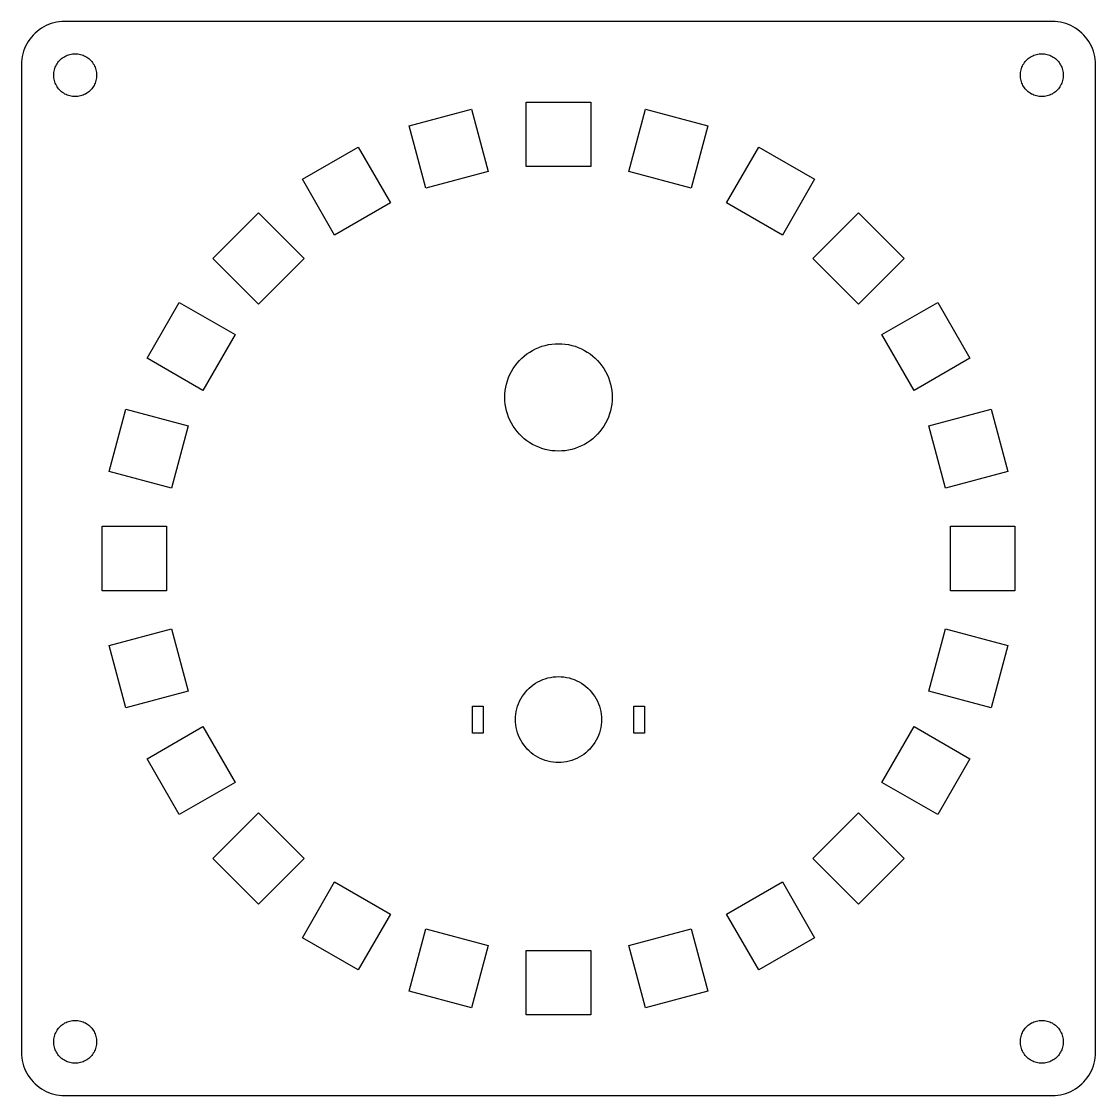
# Model space of a CAD drawing. Header units: metres. Extents: x -50 to 260, y -50 to 155.
# Drawn here: x -50 to 50, y -50 to 50 of the extents above; entities that cross this region are included whole.
import ezdxf

# ---------------------------------------------------------------- set-up
doc = ezdxf.new("R2010")
doc.units = ezdxf.units.M

msp = doc.modelspace()

# ---------------------------------------------------------------- linework, layer by layer
for p, q in [((-46, 50), (-46.2512, 49.9921)), ((46, 50), (-46, 50)), ((46.2512, 49.9921), (46, 50)), ((-48.5497, 49.082), (-48.7382, 48.9159)), ((-48.3511, 49.2361), (-48.5497, 49.082)), ((-48.1433, 49.3773), (-48.3511, 49.2361)), ((-47.927, 49.5052), (-48.1433, 49.3773)), ((-47.7031, 49.6193), (-47.927, 49.5052)), ((-47.4725, 49.7191), (-47.7031, 49.6193)), ((-47.2361, 49.8042), (-47.4725, 49.7191)), ((-46.9948, 49.8743), (-47.2361, 49.8042)), ((-46.7495, 49.9291), (-46.9948, 49.8743)), ((-46.5013, 49.9684), (-46.7495, 49.9291)), ((-46.2512, 49.9921), (-46.5013, 49.9684)), ((46.5013, 49.9684), (46.2512, 49.9921)), ((46.7495, 49.9291), (46.5013, 49.9684)), ((46.9948, 49.8743), (46.7495, 49.9291)), ((47.2361, 49.8042), (46.9948, 49.8743)), ((47.4725, 49.7191), (47.2361, 49.8042)), ((47.7031, 49.6193), (47.4725, 49.7191)), ((47.927, 49.5052), (47.7031, 49.6193)), ((48.1433, 49.3773), (47.927, 49.5052)), ((48.3511, 49.2361), (48.1433, 49.3773)), ((48.5497, 49.082), (48.3511, 49.2361)), ((48.7382, 48.9159), (48.5497, 49.082)), ((-49.3773, 48.1433), (-49.5052, 47.927)), ((-49.2361, 48.3511), (-49.3773, 48.1433)), ((-49.082, 48.5497), (-49.2361, 48.3511)), ((-48.9159, 48.7382), (-49.082, 48.5497)), ((-48.7382, 48.9159), (-48.9159, 48.7382)), ((48.9159, 48.7382), (48.7382, 48.9159)), ((49.082, 48.5497), (48.9159, 48.7382)), ((49.2361, 48.3511), (49.082, 48.5497)), ((49.3773, 48.1433), (49.2361, 48.3511)), ((49.5052, 47.927), (49.3773, 48.1433)), ((-49.8042, 47.2361), (-49.8743, 46.9948)), ((-49.7191, 47.4725), (-49.8042, 47.2361)), ((-49.6193, 47.7031), (-49.7191, 47.4725)), ((-49.5052, 47.927), (-49.6193, 47.7031)), ((-45.1256, 46.996), (-45, 47)), ((-45, 47), (-44.8744, 46.996)), ((44.8744, 46.996), (45, 47)), ((45, 47), (45.1256, 46.996)), ((49.6193, 47.7031), (49.5052, 47.927)), ((49.7191, 47.4725), (49.6193, 47.7031)), ((49.8042, 47.2361), (49.7191, 47.4725)), ((49.8743, 46.9948), (49.8042, 47.2361)), ((-49.9921, 46.2512), (-50, 46)), ((-50, 46), (-50, -46)), ((-49.9684, 46.5013), (-49.9921, 46.2512)), ((-49.9291, 46.7495), (-49.9684, 46.5013)), ((-49.8743, 46.9948), (-49.9291, 46.7495)), ((-46.7526, 45.9635), (-46.6886, 46.0716)), ((-46.6886, 46.0716), (-46.618, 46.1756)), ((-46.618, 46.1756), (-46.541, 46.2748)), ((-46.541, 46.2748), (-46.4579, 46.3691)), ((-46.4579, 46.3691), (-46.3691, 46.4579)), ((-46.3691, 46.4579), (-46.2748, 46.541)), ((-46.2748, 46.541), (-46.1756, 46.618)), ((-46.1756, 46.618), (-46.0716, 46.6886)), ((-46.0716, 46.6886), (-45.9635, 46.7526)), ((-45.9635, 46.7526), (-45.8515, 46.8096)), ((-45.8515, 46.8096), (-45.7362, 46.8595)), ((-45.7362, 46.8595), (-45.618, 46.9021)), ((-45.618, 46.9021), (-45.4974, 46.9372)), ((-45.4974, 46.9372), (-45.3748, 46.9646)), ((-45.3748, 46.9646), (-45.2507, 46.9842)), ((-45.2507, 46.9842), (-45.1256, 46.996)), ((-44.8744, 46.996), (-44.7493, 46.9842)), ((-44.7493, 46.9842), (-44.6252, 46.9646)), ((-44.6252, 46.9646), (-44.5026, 46.9372)), ((-44.5026, 46.9372), (-44.382, 46.9021)), ((-44.382, 46.9021), (-44.2637, 46.8595)), ((-44.2637, 46.8595), (-44.1484, 46.8096)), ((-44.1484, 46.8096), (-44.0365, 46.7526)), ((-44.0365, 46.7526), (-43.9283, 46.6886)), ((-43.9283, 46.6886), (-43.8244, 46.618)), ((-43.8244, 46.618), (-43.7251, 46.541)), ((-43.7251, 46.541), (-43.6309, 46.4579)), ((-43.6309, 46.4579), (-43.5421, 46.3691)), ((-43.5421, 46.3691), (-43.459, 46.2748)), ((-43.459, 46.2748), (-43.382, 46.1756)), ((-43.382, 46.1756), (-43.3113, 46.0716)), ((-43.3113, 46.0716), (-43.2474, 45.9635)), ((43.2474, 45.9635), (43.3113, 46.0716)), ((43.3113, 46.0716), (43.382, 46.1756)), ((43.382, 46.1756), (43.459, 46.2748)), ((43.459, 46.2748), (43.5421, 46.3691)), ((43.5421, 46.3691), (43.6309, 46.4579)), ((43.6309, 46.4579), (43.7251, 46.541)), ((43.7251, 46.541), (43.8244, 46.618)), ((43.8244, 46.618), (43.9283, 46.6886)), ((43.9283, 46.6886), (44.0365, 46.7526)), ((44.0365, 46.7526), (44.1484, 46.8096)), ((44.1484, 46.8096), (44.2637, 46.8595)), ((44.2637, 46.8595), (44.382, 46.9021)), ((44.382, 46.9021), (44.5026, 46.9372)), ((44.5026, 46.9372), (44.6252, 46.9646)), ((44.6252, 46.9646), (44.7493, 46.9842)), ((44.7493, 46.9842), (44.8744, 46.996)), ((45.1256, 46.996), (45.2507, 46.9842)), ((45.2507, 46.9842), (45.3748, 46.9646)), ((45.3748, 46.9646), (45.4974, 46.9372)), ((45.4974, 46.9372), (45.618, 46.9021)), ((45.618, 46.9021), (45.7362, 46.8595)), ((45.7362, 46.8595), (45.8515, 46.8096)), ((45.8515, 46.8096), (45.9635, 46.7526)), ((45.9635, 46.7526), (46.0716, 46.6886)), ((46.0716, 46.6886), (46.1756, 46.618)), ((46.1756, 46.618), (46.2748, 46.541)), ((46.2748, 46.541), (46.3691, 46.4579)), ((46.3691, 46.4579), (46.4579, 46.3691)), ((46.4579, 46.3691), (46.541, 46.2748)), ((46.541, 46.2748), (46.618, 46.1756)), ((46.618, 46.1756), (46.6886, 46.0716)), ((46.6886, 46.0716), (46.7526, 45.9635)), ((49.9291, 46.7495), (49.8743, 46.9948)), ((49.9684, 46.5013), (49.9291, 46.7495)), ((49.9921, 46.2512), (49.9684, 46.5013)), ((50, 46), (49.9921, 46.2512)), ((50, -46), (50, 46)), ((-47, 45), (-46.996, 45.1256)), ((-46.996, 44.8744), (-47, 45)), ((-46.996, 45.1256), (-46.9842, 45.2507)), ((-46.9842, 45.2507), (-46.9646, 45.3748)), ((-46.9646, 45.3748), (-46.9372, 45.4974)), ((-46.9372, 45.4974), (-46.9021, 45.618)), ((-46.9021, 45.618), (-46.8595, 45.7362)), ((-46.8595, 45.7362), (-46.8096, 45.8515)), ((-46.8096, 45.8515), (-46.7526, 45.9635)), ((-43.2474, 45.9635), (-43.1903, 45.8515)), ((-43.1903, 45.8515), (-43.1404, 45.7362)), ((-43.1404, 45.7362), (-43.0979, 45.618)), ((-43.0979, 45.618), (-43.0628, 45.4974)), ((-43.0628, 45.4974), (-43.0354, 45.3748)), ((-43.0354, 45.3748), (-43.0158, 45.2507)), ((-43.0158, 45.2507), (-43.0039, 45.1256)), ((-43.0039, 45.1256), (-43, 45)), ((-43, 45), (-43.0039, 44.8744)), ((43, 45), (43.0039, 45.1256)), ((43.0039, 44.8744), (43, 45)), ((43.0039, 45.1256), (43.0158, 45.2507)), ((43.0158, 45.2507), (43.0354, 45.3748)), ((43.0354, 45.3748), (43.0628, 45.4974)), ((43.0628, 45.4974), (43.0979, 45.618)), ((43.0979, 45.618), (43.1404, 45.7362)), ((43.1404, 45.7362), (43.1903, 45.8515)), ((43.1903, 45.8515), (43.2474, 45.9635)), ((46.7526, 45.9635), (46.8096, 45.8515)), ((46.8096, 45.8515), (46.8595, 45.7362)), ((46.8595, 45.7362), (46.9021, 45.618)), ((46.9021, 45.618), (46.9372, 45.4974)), ((46.9372, 45.4974), (46.9646, 45.3748)), ((46.9646, 45.3748), (46.9842, 45.2507)), ((46.9842, 45.2507), (46.996, 45.1256)), ((46.996, 45.1256), (47, 45)), ((47, 45), (46.996, 44.8744)), ((-46.9842, 44.7493), (-46.996, 44.8744)), ((-46.9646, 44.6252), (-46.9842, 44.7493)), ((-46.9372, 44.5026), (-46.9646, 44.6252)), ((-46.9021, 44.382), (-46.9372, 44.5026)), ((-46.8595, 44.2637), (-46.9021, 44.382)), ((-46.8096, 44.1484), (-46.8595, 44.2637)), ((-46.7526, 44.0365), (-46.8096, 44.1484)), ((-46.6886, 43.9283), (-46.7526, 44.0365)), ((-43.2474, 44.0365), (-43.3113, 43.9283)), ((-43.1903, 44.1484), (-43.2474, 44.0365)), ((-43.1404, 44.2637), (-43.1903, 44.1484)), ((-43.0979, 44.382), (-43.1404, 44.2637)), ((-43.0628, 44.5026), (-43.0979, 44.382)), ((-43.0354, 44.6252), (-43.0628, 44.5026)), ((-43.0158, 44.7493), (-43.0354, 44.6252)), ((-43.0039, 44.8744), (-43.0158, 44.7493)), ((43.0158, 44.7493), (43.0039, 44.8744)), ((43.0354, 44.6252), (43.0158, 44.7493)), ((43.0628, 44.5026), (43.0354, 44.6252)), ((43.0979, 44.382), (43.0628, 44.5026)), ((43.1404, 44.2637), (43.0979, 44.382)), ((43.1903, 44.1484), (43.1404, 44.2637)), ((43.2474, 44.0365), (43.1903, 44.1484)), ((43.3113, 43.9283), (43.2474, 44.0365)), ((46.7526, 44.0365), (46.6886, 43.9283)), ((46.8096, 44.1484), (46.7526, 44.0365)), ((46.8595, 44.2637), (46.8096, 44.1484)), ((46.9021, 44.382), (46.8595, 44.2637)), ((46.9372, 44.5026), (46.9021, 44.382)), ((46.9646, 44.6252), (46.9372, 44.5026)), ((46.9842, 44.7493), (46.9646, 44.6252)), ((46.996, 44.8744), (46.9842, 44.7493)), ((-46.618, 43.8244), (-46.6886, 43.9283)), ((-46.541, 43.7251), (-46.618, 43.8244)), ((-46.4579, 43.6309), (-46.541, 43.7251)), ((-46.3691, 43.5421), (-46.4579, 43.6309)), ((-46.2748, 43.459), (-46.3691, 43.5421)), ((-46.1756, 43.382), (-46.2748, 43.459)), ((-46.0716, 43.3113), (-46.1756, 43.382)), ((-45.9635, 43.2474), (-46.0716, 43.3113)), ((-45.8515, 43.1903), (-45.9635, 43.2474)), ((-45.7362, 43.1404), (-45.8515, 43.1903)), ((-45.618, 43.0979), (-45.7362, 43.1404)), ((-45.4974, 43.0628), (-45.618, 43.0979)), ((-45.3748, 43.0354), (-45.4974, 43.0628)), ((-45.2507, 43.0158), (-45.3748, 43.0354)), ((-45.1256, 43.0039), (-45.2507, 43.0158)), ((-45, 43), (-45.1256, 43.0039)), ((-44.8744, 43.0039), (-45, 43)), ((-44.7493, 43.0158), (-44.8744, 43.0039)), ((-44.6252, 43.0354), (-44.7493, 43.0158)), ((-44.5026, 43.0628), (-44.6252, 43.0354)), ((-44.382, 43.0979), (-44.5026, 43.0628)), ((-44.2637, 43.1404), (-44.382, 43.0979)), ((-44.1484, 43.1903), (-44.2637, 43.1404)), ((-44.0365, 43.2474), (-44.1484, 43.1903)), ((-43.9283, 43.3113), (-44.0365, 43.2474)), ((-43.8244, 43.382), (-43.9283, 43.3113)), ((-43.7251, 43.459), (-43.8244, 43.382)), ((-43.6309, 43.5421), (-43.7251, 43.459)), ((-43.5421, 43.6309), (-43.6309, 43.5421)), ((-43.459, 43.7251), (-43.5421, 43.6309)), ((-43.382, 43.8244), (-43.459, 43.7251)), ((-43.3113, 43.9283), (-43.382, 43.8244)), ((43.382, 43.8244), (43.3113, 43.9283)), ((43.459, 43.7251), (43.382, 43.8244)), ((43.5421, 43.6309), (43.459, 43.7251)), ((43.6309, 43.5421), (43.5421, 43.6309)), ((43.7251, 43.459), (43.6309, 43.5421)), ((43.8244, 43.382), (43.7251, 43.459)), ((43.9283, 43.3113), (43.8244, 43.382)), ((44.0365, 43.2474), (43.9283, 43.3113)), ((44.1484, 43.1903), (44.0365, 43.2474)), ((44.2637, 43.1404), (44.1484, 43.1903)), ((44.382, 43.0979), (44.2637, 43.1404)), ((44.5026, 43.0628), (44.382, 43.0979)), ((44.6252, 43.0354), (44.5026, 43.0628)), ((44.7493, 43.0158), (44.6252, 43.0354)), ((44.8744, 43.0039), (44.7493, 43.0158)), ((45, 43), (44.8744, 43.0039)), ((45.1256, 43.0039), (45, 43)), ((45.2507, 43.0158), (45.1256, 43.0039)), ((45.3748, 43.0354), (45.2507, 43.0158)), ((45.4974, 43.0628), (45.3748, 43.0354)), ((45.618, 43.0979), (45.4974, 43.0628)), ((45.7362, 43.1404), (45.618, 43.0979)), ((45.8515, 43.1903), (45.7362, 43.1404)), ((45.9635, 43.2474), (45.8515, 43.1903)), ((46.0716, 43.3113), (45.9635, 43.2474)), ((46.1756, 43.382), (46.0716, 43.3113)), ((46.2748, 43.459), (46.1756, 43.382)), ((46.3691, 43.5421), (46.2748, 43.459)), ((46.4579, 43.6309), (46.3691, 43.5421)), ((46.541, 43.7251), (46.4579, 43.6309)), ((46.618, 43.8244), (46.541, 43.7251)), ((46.6886, 43.9283), (46.618, 43.8244)), ((-3, 36.5), (-3, 42.5)), ((-3, 42.5), (3, 42.5)), ((3, 42.5), (3, 36.5)), ((-13.8976, 40.2754), (-8.10202, 41.8283)), ((-8.10202, 41.8283), (-6.5491, 36.0327)), ((6.5491, 36.0327), (8.10202, 41.8283)), ((8.10202, 41.8283), (13.8976, 40.2754)), ((-12.3447, 34.4798), (-13.8976, 40.2754)), ((13.8976, 40.2754), (12.3447, 34.4798)), ((-23.8481, 35.3061), (-18.6519, 38.3061)), ((-18.6519, 38.3061), (-15.6519, 33.1099)), ((15.6519, 33.1099), (18.6519, 38.3061)), ((18.6519, 38.3061), (23.8481, 35.3061)), ((-6.5491, 36.0327), (-12.3447, 34.4798)), ((3, 36.5), (-3, 36.5)), ((12.3447, 34.4798), (6.5491, 36.0327)), ((-20.8481, 30.1099), (-23.8481, 35.3061)), ((23.8481, 35.3061), (20.8481, 30.1099)), ((-15.6519, 33.1099), (-20.8481, 30.1099)), ((20.8481, 30.1099), (15.6519, 33.1099)), ((-32.1734, 27.9307), (-27.9307, 32.1734)), ((-27.9307, 32.1734), (-23.6881, 27.9307)), ((23.6881, 27.9307), (27.9307, 32.1734)), ((27.9307, 32.1734), (32.1734, 27.9307)), ((-27.9307, 23.6881), (-32.1734, 27.9307)), ((-23.6881, 27.9307), (-27.9307, 23.6881)), ((27.9307, 23.6881), (23.6881, 27.9307)), ((32.1734, 27.9307), (27.9307, 23.6881)), ((-38.3061, 18.6519), (-35.3061, 23.8481)), ((-35.3061, 23.8481), (-30.1099, 20.8481)), ((30.1099, 20.8481), (35.3061, 23.8481)), ((35.3061, 23.8481), (38.3061, 18.6519)), ((-30.1099, 20.8481), (-33.1099, 15.6519)), ((-0.31395, 19.9901), (0, 20)), ((0, 20), (0.31395, 19.9901)), ((33.1099, 15.6519), (30.1099, 20.8481)), ((-3.18712, 18.8526), (-2.93892, 19.0451)), ((-2.93892, 19.0451), (-2.67912, 19.2216)), ((-2.67912, 19.2216), (-2.40877, 19.3815)), ((-2.40877, 19.3815), (-2.12889, 19.5241)), ((-2.12889, 19.5241), (-1.84062, 19.6489)), ((-1.84062, 19.6489), (-1.54507, 19.7553)), ((-1.54507, 19.7553), (-1.24344, 19.8429)), ((-1.24344, 19.8429), (-0.9369, 19.9114)), ((-0.9369, 19.9114), (-0.62666, 19.9606)), ((-0.62666, 19.9606), (-0.31395, 19.9901)), ((0.31395, 19.9901), (0.62666, 19.9606)), ((0.62666, 19.9606), (0.9369, 19.9114)), ((0.9369, 19.9114), (1.24344, 19.8429)), ((1.24344, 19.8429), (1.54507, 19.7553)), ((1.54507, 19.7553), (1.84062, 19.6489)), ((1.84062, 19.6489), (2.12889, 19.5241)), ((2.12889, 19.5241), (2.40877, 19.3815)), ((2.40877, 19.3815), (2.67912, 19.2216)), ((2.67912, 19.2216), (2.93892, 19.0451)), ((2.93892, 19.0451), (3.18712, 18.8526)), ((-33.1099, 15.6519), (-38.3061, 18.6519)), ((-4.04507, 17.9389), (-3.85255, 18.1871)), ((-3.85255, 18.1871), (-3.64484, 18.4227)), ((-3.64484, 18.4227), (-3.42273, 18.6448)), ((-3.42273, 18.6448), (-3.18712, 18.8526)), ((3.18712, 18.8526), (3.42273, 18.6448)), ((3.42273, 18.6448), (3.64484, 18.4227)), ((3.64484, 18.4227), (3.85255, 18.1871)), ((3.85255, 18.1871), (4.04507, 17.9389)), ((38.3061, 18.6519), (33.1099, 15.6519)), ((-4.64888, 16.8406), (-4.52412, 17.1289)), ((-4.52412, 17.1289), (-4.38153, 17.4088)), ((-4.38153, 17.4088), (-4.22163, 17.6791)), ((-4.22163, 17.6791), (-4.04507, 17.9389)), ((4.04507, 17.9389), (4.22163, 17.6791)), ((4.22163, 17.6791), (4.38153, 17.4088)), ((4.38153, 17.4088), (4.52412, 17.1289)), ((4.52412, 17.1289), (4.64888, 16.8406)), ((-4.91142, 15.9369), (-4.84291, 16.2434)), ((-4.84291, 16.2434), (-4.75528, 16.5451)), ((-4.75528, 16.5451), (-4.64888, 16.8406)), ((4.64888, 16.8406), (4.75528, 16.5451)), ((4.75528, 16.5451), (4.84291, 16.2434)), ((4.84291, 16.2434), (4.91142, 15.9369)), ((-5, 15), (-4.99013, 15.3139)), ((-4.99013, 14.686), (-5, 15)), ((-4.99013, 15.3139), (-4.96057, 15.6267)), ((-4.96057, 15.6267), (-4.91142, 15.9369)), ((4.91142, 15.9369), (4.96057, 15.6267)), ((4.96057, 15.6267), (4.99013, 15.3139)), ((4.99013, 15.3139), (5, 15)), ((5, 15), (4.99013, 14.686)), ((-4.96057, 14.3733), (-4.99013, 14.686)), ((-4.91142, 14.0631), (-4.96057, 14.3733)), ((-4.84291, 13.7565), (-4.91142, 14.0631)), ((4.91142, 14.0631), (4.84291, 13.7565)), ((4.96057, 14.3733), (4.91142, 14.0631)), ((4.99013, 14.686), (4.96057, 14.3733)), ((-41.8283, 8.10202), (-40.2754, 13.8976)), ((-40.2754, 13.8976), (-34.4798, 12.3447)), ((-4.75528, 13.4549), (-4.84291, 13.7565)), ((-4.64888, 13.1594), (-4.75528, 13.4549)), ((-4.52412, 12.8711), (-4.64888, 13.1594)), ((4.64888, 13.1594), (4.52412, 12.8711)), ((4.75528, 13.4549), (4.64888, 13.1594)), ((4.84291, 13.7565), (4.75528, 13.4549)), ((34.4798, 12.3447), (40.2754, 13.8976)), ((40.2754, 13.8976), (41.8283, 8.10202)), ((-34.4798, 12.3447), (-36.0327, 6.5491)), ((-4.38153, 12.5912), (-4.52412, 12.8711)), ((-4.22163, 12.3209), (-4.38153, 12.5912)), ((-4.04507, 12.0611), (-4.22163, 12.3209)), ((-3.85255, 11.8129), (-4.04507, 12.0611)), ((4.04507, 12.0611), (3.85255, 11.8129)), ((4.22163, 12.3209), (4.04507, 12.0611)), ((4.38153, 12.5912), (4.22163, 12.3209)), ((4.52412, 12.8711), (4.38153, 12.5912)), ((36.0327, 6.5491), (34.4798, 12.3447)), ((-3.64484, 11.5773), (-3.85255, 11.8129)), ((-3.42273, 11.3551), (-3.64484, 11.5773)), ((-3.18712, 11.1474), (-3.42273, 11.3551)), ((-2.93892, 10.9549), (-3.18712, 11.1474)), ((3.18712, 11.1474), (2.93892, 10.9549)), ((3.42273, 11.3551), (3.18712, 11.1474)), ((3.64484, 11.5773), (3.42273, 11.3551)), ((3.85255, 11.8129), (3.64484, 11.5773)), ((-2.67912, 10.7784), (-2.93892, 10.9549)), ((-2.40877, 10.6185), (-2.67912, 10.7784)), ((-2.12889, 10.4759), (-2.40877, 10.6185)), ((-1.84062, 10.3511), (-2.12889, 10.4759)), ((-1.54507, 10.2447), (-1.84062, 10.3511)), ((-1.24344, 10.1571), (-1.54507, 10.2447)), ((-0.9369, 10.0886), (-1.24344, 10.1571)), ((-0.62666, 10.0394), (-0.9369, 10.0886)), ((-0.31395, 10.0099), (-0.62666, 10.0394)), ((0, 10), (-0.31395, 10.0099)), ((0.31395, 10.0099), (0, 10)), ((0.62666, 10.0394), (0.31395, 10.0099)), ((0.9369, 10.0886), (0.62666, 10.0394)), ((1.24344, 10.1571), (0.9369, 10.0886)), ((1.54507, 10.2447), (1.24344, 10.1571)), ((1.84062, 10.3511), (1.54507, 10.2447)), ((2.12889, 10.4759), (1.84062, 10.3511)), ((2.40877, 10.6185), (2.12889, 10.4759)), ((2.67912, 10.7784), (2.40877, 10.6185)), ((2.93892, 10.9549), (2.67912, 10.7784)), ((-36.0327, 6.5491), (-41.8283, 8.10202)), ((41.8283, 8.10202), (36.0327, 6.5491)), ((-42.5, -2.99998), (-42.5, 3)), ((-42.5, 3), (-36.5, 3)), ((-36.5, 3), (-36.5, -2.99998)), ((36.5, -3), (36.5, 2.99998)), ((36.5, 2.99998), (42.5, 2.99998)), ((42.5, 2.99998), (42.5, -3)), ((-36.5, -2.99998), (-42.5, -2.99998)), ((42.5, -3), (36.5, -3)), ((-41.8283, -8.10202), (-36.0327, -6.5491)), ((-36.0327, -6.5491), (-34.4798, -12.3447)), ((34.4798, -12.3447), (36.0327, -6.5491)), ((36.0327, -6.5491), (41.8283, -8.10202)), ((-40.2754, -13.8976), (-41.8283, -8.10202)), ((41.8283, -8.10202), (40.2754, -13.8976)), ((-0.25116, -11.0079), (0, -11)), ((0, -11), (0.25116, -11.0079)), ((-2.73817, -12.0841), (-2.54968, -11.918)), ((-2.54968, -11.918), (-2.35114, -11.7639)), ((-2.35114, -11.7639), (-2.1433, -11.6227)), ((-2.1433, -11.6227), (-1.927, -11.4948)), ((-1.927, -11.4948), (-1.70311, -11.3807)), ((-1.70311, -11.3807), (-1.47249, -11.2809)), ((-1.47249, -11.2809), (-1.23605, -11.1958)), ((-1.23605, -11.1958), (-0.99475, -11.1257)), ((-0.99475, -11.1257), (-0.74951, -11.0709)), ((-0.74951, -11.0709), (-0.50133, -11.0316)), ((-0.50133, -11.0316), (-0.25116, -11.0079)), ((0.25116, -11.0079), (0.50133, -11.0316)), ((0.50133, -11.0316), (0.74951, -11.0709)), ((0.74951, -11.0709), (0.99475, -11.1257)), ((0.99475, -11.1257), (1.23605, -11.1958)), ((1.23605, -11.1958), (1.47249, -11.2809)), ((1.47249, -11.2809), (1.70311, -11.3807)), ((1.70311, -11.3807), (1.927, -11.4948)), ((1.927, -11.4948), (2.1433, -11.6227)), ((2.1433, -11.6227), (2.35114, -11.7639)), ((2.35114, -11.7639), (2.54968, -11.918)), ((2.54968, -11.918), (2.73817, -12.0841)), ((-34.4798, -12.3447), (-40.2754, -13.8976)), ((-3.50522, -13.073), (-3.3773, -12.8567)), ((-3.3773, -12.8567), (-3.23605, -12.6489)), ((-3.23605, -12.6489), (-3.08205, -12.4503)), ((-3.08205, -12.4503), (-2.91586, -12.2618)), ((-2.91586, -12.2618), (-2.73817, -12.0841)), ((2.73817, -12.0841), (2.91586, -12.2618)), ((2.91586, -12.2618), (3.08205, -12.4503)), ((3.08205, -12.4503), (3.23605, -12.6489)), ((3.23605, -12.6489), (3.3773, -12.8567)), ((3.3773, -12.8567), (3.50522, -13.073)), ((40.2754, -13.8976), (34.4798, -12.3447)), ((-8, -16.25), (-8, -13.75)), ((-8, -13.75), (-7, -13.75)), ((-7, -13.75), (-7, -16.25)), ((-3.87433, -14.0052), (-3.80421, -13.7639)), ((-3.80421, -13.7639), (-3.7191, -13.5275)), ((-3.7191, -13.5275), (-3.61929, -13.2969)), ((-3.61929, -13.2969), (-3.50522, -13.073)), ((3.50522, -13.073), (3.61929, -13.2969)), ((3.61929, -13.2969), (3.7191, -13.5275)), ((3.7191, -13.5275), (3.80421, -13.7639)), ((3.80421, -13.7639), (3.87433, -14.0052)), ((7, -16.25), (7, -13.75)), ((7, -13.75), (8, -13.75)), ((8, -13.75), (8, -16.25)), ((-4, -15), (-3.9921, -14.7488)), ((-3.9921, -15.2512), (-4, -15)), ((-3.9921, -14.7488), (-3.96844, -14.4987)), ((-3.96844, -14.4987), (-3.92914, -14.2505)), ((-3.92914, -14.2505), (-3.87433, -14.0052)), ((3.87433, -14.0052), (3.92914, -14.2505)), ((3.92914, -14.2505), (3.96844, -14.4987)), ((3.96844, -14.4987), (3.9921, -14.7488)), ((3.9921, -14.7488), (4, -15)), ((4, -15), (3.9921, -15.2512)), ((-38.3061, -18.6519), (-33.1099, -15.6519)), ((-33.1099, -15.6519), (-30.1099, -20.8481)), ((-3.96844, -15.5013), (-3.9921, -15.2512)), ((-3.92914, -15.7495), (-3.96844, -15.5013)), ((-3.87433, -15.9948), (-3.92914, -15.7495)), ((-3.80421, -16.2361), (-3.87433, -15.9948)), ((3.87433, -15.9948), (3.80421, -16.2361)), ((3.92914, -15.7495), (3.87433, -15.9948)), ((3.96844, -15.5013), (3.92914, -15.7495)), ((3.9921, -15.2512), (3.96844, -15.5013)), ((30.1099, -20.8481), (33.1099, -15.6519)), ((33.1099, -15.6519), (38.3061, -18.6519)), ((-7, -16.25), (-8, -16.25)), ((-3.7191, -16.4725), (-3.80421, -16.2361)), ((-3.61929, -16.7031), (-3.7191, -16.4725)), ((-3.50522, -16.927), (-3.61929, -16.7031)), ((-3.3773, -17.1433), (-3.50522, -16.927)), ((3.50522, -16.927), (3.3773, -17.1433)), ((3.61929, -16.7031), (3.50522, -16.927)), ((3.7191, -16.4725), (3.61929, -16.7031)), ((3.80421, -16.2361), (3.7191, -16.4725)), ((8, -16.25), (7, -16.25)), ((-3.23605, -17.3511), (-3.3773, -17.1433)), ((-3.08205, -17.5497), (-3.23605, -17.3511)), ((-2.91586, -17.7382), (-3.08205, -17.5497)), ((-2.73817, -17.9159), (-2.91586, -17.7382)), ((-2.54968, -18.082), (-2.73817, -17.9159)), ((2.73817, -17.9159), (2.54968, -18.082)), ((2.91586, -17.7382), (2.73817, -17.9159)), ((3.08205, -17.5497), (2.91586, -17.7382)), ((3.23605, -17.3511), (3.08205, -17.5497)), ((3.3773, -17.1433), (3.23605, -17.3511)), ((-35.3061, -23.8481), (-38.3061, -18.6519)), ((-2.35114, -18.2361), (-2.54968, -18.082)), ((-2.1433, -18.3773), (-2.35114, -18.2361)), ((-1.927, -18.5052), (-2.1433, -18.3773)), ((-1.70311, -18.6193), (-1.927, -18.5052)), ((-1.47249, -18.7191), (-1.70311, -18.6193)), ((-1.23605, -18.8042), (-1.47249, -18.7191)), ((-0.99475, -18.8743), (-1.23605, -18.8042)), ((-0.74951, -18.9291), (-0.99475, -18.8743)), ((-0.50133, -18.9684), (-0.74951, -18.9291)), ((-0.25116, -18.9921), (-0.50133, -18.9684)), ((0, -19), (-0.25116, -18.9921)), ((0.25116, -18.9921), (0, -19)), ((0.50133, -18.9684), (0.25116, -18.9921)), ((0.74951, -18.9291), (0.50133, -18.9684)), ((0.99475, -18.8743), (0.74951, -18.9291)), ((1.23605, -18.8042), (0.99475, -18.8743)), ((1.47249, -18.7191), (1.23605, -18.8042)), ((1.70311, -18.6193), (1.47249, -18.7191)), ((1.927, -18.5052), (1.70311, -18.6193)), ((2.1433, -18.3773), (1.927, -18.5052)), ((2.35114, -18.2361), (2.1433, -18.3773)), ((2.54968, -18.082), (2.35114, -18.2361)), ((38.3061, -18.6519), (35.3061, -23.8481)), ((-30.1099, -20.8481), (-35.3061, -23.8481)), ((35.3061, -23.8481), (30.1099, -20.8481)), ((-32.1734, -27.9307), (-27.9307, -23.6881)), ((-27.9307, -23.6881), (-23.6881, -27.9307)), ((23.6881, -27.9307), (27.9307, -23.6881)), ((27.9307, -23.6881), (32.1734, -27.9307)), ((-27.9307, -32.1734), (-32.1734, -27.9307)), ((-23.6881, -27.9307), (-27.9307, -32.1734)), ((27.9307, -32.1734), (23.6881, -27.9307)), ((32.1734, -27.9307), (27.9307, -32.1734)), ((-23.8481, -35.3061), (-20.8481, -30.1099)), ((-20.8481, -30.1099), (-15.6519, -33.1099)), ((15.6519, -33.1099), (20.8481, -30.1099)), ((20.8481, -30.1099), (23.8481, -35.3061)), ((-15.6519, -33.1099), (-18.6519, -38.3061)), ((18.6519, -38.3061), (15.6519, -33.1099)), ((-13.8976, -40.2754), (-12.3447, -34.4798)), ((-12.3447, -34.4798), (-6.5491, -36.0327)), ((6.5491, -36.0327), (12.3447, -34.4798)), ((12.3447, -34.4798), (13.8976, -40.2754)), ((-18.6519, -38.3061), (-23.8481, -35.3061)), ((23.8481, -35.3061), (18.6519, -38.3061)), ((-6.5491, -36.0327), (-8.10202, -41.8283)), ((-3, -42.5), (-3, -36.5)), ((-3, -36.5), (2.99998, -36.5)), ((2.99998, -36.5), (2.99998, -42.5)), ((8.10202, -41.8283), (6.5491, -36.0327)), ((-8.10202, -41.8283), (-13.8976, -40.2754)), ((13.8976, -40.2754), (8.10202, -41.8283)), ((-45.1256, -43.0039), (-45, -43)), ((-45, -43), (-44.8744, -43.0039)), ((2.99998, -42.5), (-3, -42.5)), ((44.8744, -43.0039), (45, -43)), ((45, -43), (45.1256, -43.0039)), ((-46.7526, -44.0365), (-46.6886, -43.9283)), ((-46.6886, -43.9283), (-46.618, -43.8244)), ((-46.618, -43.8244), (-46.541, -43.7251)), ((-46.541, -43.7251), (-46.4579, -43.6309)), ((-46.4579, -43.6309), (-46.3691, -43.5421)), ((-46.3691, -43.5421), (-46.2748, -43.459)), ((-46.2748, -43.459), (-46.1756, -43.382)), ((-46.1756, -43.382), (-46.0716, -43.3113)), ((-46.0716, -43.3113), (-45.9635, -43.2474)), ((-45.9635, -43.2474), (-45.8515, -43.1903)), ((-45.8515, -43.1903), (-45.7362, -43.1404)), ((-45.7362, -43.1404), (-45.618, -43.0979)), ((-45.618, -43.0979), (-45.4974, -43.0628)), ((-45.4974, -43.0628), (-45.3748, -43.0354)), ((-45.3748, -43.0354), (-45.2507, -43.0158)), ((-45.2507, -43.0158), (-45.1256, -43.0039)), ((-44.8744, -43.0039), (-44.7493, -43.0158)), ((-44.7493, -43.0158), (-44.6252, -43.0354)), ((-44.6252, -43.0354), (-44.5026, -43.0628)), ((-44.5026, -43.0628), (-44.382, -43.0979)), ((-44.382, -43.0979), (-44.2637, -43.1404)), ((-44.2637, -43.1404), (-44.1484, -43.1903)), ((-44.1484, -43.1903), (-44.0365, -43.2474)), ((-44.0365, -43.2474), (-43.9283, -43.3113)), ((-43.9283, -43.3113), (-43.8244, -43.382)), ((-43.8244, -43.382), (-43.7251, -43.459)), ((-43.7251, -43.459), (-43.6309, -43.5421)), ((-43.6309, -43.5421), (-43.5421, -43.6309)), ((-43.5421, -43.6309), (-43.459, -43.7251)), ((-43.459, -43.7251), (-43.382, -43.8244)), ((-43.382, -43.8244), (-43.3113, -43.9283)), ((-43.3113, -43.9283), (-43.2474, -44.0365)), ((43.2474, -44.0365), (43.3113, -43.9283)), ((43.3113, -43.9283), (43.382, -43.8244)), ((43.382, -43.8244), (43.459, -43.7251)), ((43.459, -43.7251), (43.5421, -43.6309)), ((43.5421, -43.6309), (43.6309, -43.5421)), ((43.6309, -43.5421), (43.7251, -43.459)), ((43.7251, -43.459), (43.8244, -43.382)), ((43.8244, -43.382), (43.9283, -43.3113)), ((43.9283, -43.3113), (44.0365, -43.2474)), ((44.0365, -43.2474), (44.1484, -43.1903)), ((44.1484, -43.1903), (44.2637, -43.1404)), ((44.2637, -43.1404), (44.382, -43.0979)), ((44.382, -43.0979), (44.5026, -43.0628)), ((44.5026, -43.0628), (44.6252, -43.0354)), ((44.6252, -43.0354), (44.7493, -43.0158)), ((44.7493, -43.0158), (44.8744, -43.0039)), ((45.1256, -43.0039), (45.2507, -43.0158)), ((45.2507, -43.0158), (45.3748, -43.0354)), ((45.3748, -43.0354), (45.4974, -43.0628)), ((45.4974, -43.0628), (45.618, -43.0979)), ((45.618, -43.0979), (45.7362, -43.1404)), ((45.7362, -43.1404), (45.8515, -43.1903)), ((45.8515, -43.1903), (45.9635, -43.2474)), ((45.9635, -43.2474), (46.0716, -43.3113)), ((46.0716, -43.3113), (46.1756, -43.382)), ((46.1756, -43.382), (46.2748, -43.459)), ((46.2748, -43.459), (46.3691, -43.5421)), ((46.3691, -43.5421), (46.4579, -43.6309)), ((46.4579, -43.6309), (46.541, -43.7251)), ((46.541, -43.7251), (46.618, -43.8244)), ((46.618, -43.8244), (46.6886, -43.9283)), ((46.6886, -43.9283), (46.7526, -44.0365)), ((-47, -45), (-46.996, -44.8744)), ((-46.996, -45.1256), (-47, -45)), ((-46.996, -44.8744), (-46.9842, -44.7493)), ((-46.9842, -44.7493), (-46.9646, -44.6252)), ((-46.9646, -44.6252), (-46.9372, -44.5026)), ((-46.9372, -44.5026), (-46.9021, -44.382)), ((-46.9021, -44.382), (-46.8595, -44.2637)), ((-46.8595, -44.2637), (-46.8096, -44.1484)), ((-46.8096, -44.1484), (-46.7526, -44.0365)), ((-43.2474, -44.0365), (-43.1903, -44.1484)), ((-43.1903, -44.1484), (-43.1404, -44.2637)), ((-43.1404, -44.2637), (-43.0979, -44.382)), ((-43.0979, -44.382), (-43.0628, -44.5026)), ((-43.0628, -44.5026), (-43.0354, -44.6252)), ((-43.0354, -44.6252), (-43.0158, -44.7493)), ((-43.0158, -44.7493), (-43.0039, -44.8744)), ((-43.0039, -44.8744), (-43, -45)), ((-43, -45), (-43.0039, -45.1256)), ((43, -45), (43.0039, -44.8744)), ((43.0039, -45.1256), (43, -45)), ((43.0039, -44.8744), (43.0158, -44.7493)), ((43.0158, -44.7493), (43.0354, -44.6252)), ((43.0354, -44.6252), (43.0628, -44.5026)), ((43.0628, -44.5026), (43.0979, -44.382)), ((43.0979, -44.382), (43.1404, -44.2637)), ((43.1404, -44.2637), (43.1903, -44.1484)), ((43.1903, -44.1484), (43.2474, -44.0365)), ((46.7526, -44.0365), (46.8096, -44.1484)), ((46.8096, -44.1484), (46.8595, -44.2637)), ((46.8595, -44.2637), (46.9021, -44.382)), ((46.9021, -44.382), (46.9372, -44.5026)), ((46.9372, -44.5026), (46.9646, -44.6252)), ((46.9646, -44.6252), (46.9842, -44.7493)), ((46.9842, -44.7493), (46.996, -44.8744)), ((46.996, -44.8744), (47, -45)), ((47, -45), (46.996, -45.1256)), ((-50, -46), (-49.9921, -46.2512)), ((-46.9842, -45.2507), (-46.996, -45.1256)), ((-46.9646, -45.3748), (-46.9842, -45.2507)), ((-46.9372, -45.4974), (-46.9646, -45.3748)), ((-46.9021, -45.618), (-46.9372, -45.4974)), ((-46.8595, -45.7362), (-46.9021, -45.618)), ((-46.8096, -45.8515), (-46.8595, -45.7362)), ((-46.7526, -45.9635), (-46.8096, -45.8515)), ((-46.6886, -46.0716), (-46.7526, -45.9635)), ((-43.2474, -45.9635), (-43.3113, -46.0716)), ((-43.1903, -45.8515), (-43.2474, -45.9635)), ((-43.1404, -45.7362), (-43.1903, -45.8515)), ((-43.0979, -45.618), (-43.1404, -45.7362)), ((-43.0628, -45.4974), (-43.0979, -45.618)), ((-43.0354, -45.3748), (-43.0628, -45.4974)), ((-43.0158, -45.2507), (-43.0354, -45.3748)), ((-43.0039, -45.1256), (-43.0158, -45.2507)), ((43.0158, -45.2507), (43.0039, -45.1256)), ((43.0354, -45.3748), (43.0158, -45.2507)), ((43.0628, -45.4974), (43.0354, -45.3748)), ((43.0979, -45.618), (43.0628, -45.4974)), ((43.1404, -45.7362), (43.0979, -45.618)), ((43.1903, -45.8515), (43.1404, -45.7362)), ((43.2474, -45.9635), (43.1903, -45.8515)), ((43.3113, -46.0716), (43.2474, -45.9635)), ((46.7526, -45.9635), (46.6886, -46.0716)), ((46.8096, -45.8515), (46.7526, -45.9635)), ((46.8595, -45.7362), (46.8096, -45.8515)), ((46.9021, -45.618), (46.8595, -45.7362)), ((46.9372, -45.4974), (46.9021, -45.618)), ((46.9646, -45.3748), (46.9372, -45.4974)), ((46.9842, -45.2507), (46.9646, -45.3748)), ((46.996, -45.1256), (46.9842, -45.2507)), ((49.9921, -46.2512), (50, -46)), ((-49.9921, -46.2512), (-49.9684, -46.5013)), ((-49.9684, -46.5013), (-49.9291, -46.7495)), ((-49.9291, -46.7495), (-49.8743, -46.9948)), ((-49.8743, -46.9948), (-49.8042, -47.2361)), ((-46.618, -46.1756), (-46.6886, -46.0716)), ((-46.541, -46.2748), (-46.618, -46.1756)), ((-46.4579, -46.3691), (-46.541, -46.2748)), ((-46.3691, -46.4579), (-46.4579, -46.3691)), ((-46.2748, -46.541), (-46.3691, -46.4579)), ((-46.1756, -46.618), (-46.2748, -46.541)), ((-46.0716, -46.6886), (-46.1756, -46.618)), ((-45.9635, -46.7526), (-46.0716, -46.6886)), ((-45.8515, -46.8096), (-45.9635, -46.7526)), ((-45.7362, -46.8595), (-45.8515, -46.8096)), ((-45.618, -46.9021), (-45.7362, -46.8595)), ((-45.4974, -46.9372), (-45.618, -46.9021)), ((-45.3748, -46.9646), (-45.4974, -46.9372)), ((-45.2507, -46.9842), (-45.3748, -46.9646)), ((-45.1256, -46.996), (-45.2507, -46.9842)), ((-45, -47), (-45.1256, -46.996)), ((-44.8744, -46.996), (-45, -47)), ((-44.7493, -46.9842), (-44.8744, -46.996)), ((-44.6252, -46.9646), (-44.7493, -46.9842)), ((-44.5026, -46.9372), (-44.6252, -46.9646)), ((-44.382, -46.9021), (-44.5026, -46.9372)), ((-44.2637, -46.8595), (-44.382, -46.9021)), ((-44.1484, -46.8096), (-44.2637, -46.8595)), ((-44.0365, -46.7526), (-44.1484, -46.8096)), ((-43.9283, -46.6886), (-44.0365, -46.7526)), ((-43.8244, -46.618), (-43.9283, -46.6886)), ((-43.7251, -46.541), (-43.8244, -46.618)), ((-43.6309, -46.4579), (-43.7251, -46.541)), ((-43.5421, -46.3691), (-43.6309, -46.4579)), ((-43.459, -46.2748), (-43.5421, -46.3691)), ((-43.382, -46.1756), (-43.459, -46.2748)), ((-43.3113, -46.0716), (-43.382, -46.1756)), ((43.382, -46.1756), (43.3113, -46.0716)), ((43.459, -46.2748), (43.382, -46.1756)), ((43.5421, -46.3691), (43.459, -46.2748)), ((43.6309, -46.4579), (43.5421, -46.3691)), ((43.7251, -46.541), (43.6309, -46.4579)), ((43.8244, -46.618), (43.7251, -46.541)), ((43.9283, -46.6886), (43.8244, -46.618)), ((44.0365, -46.7526), (43.9283, -46.6886)), ((44.1484, -46.8096), (44.0365, -46.7526)), ((44.2637, -46.8595), (44.1484, -46.8096)), ((44.382, -46.9021), (44.2637, -46.8595)), ((44.5026, -46.9372), (44.382, -46.9021)), ((44.6252, -46.9646), (44.5026, -46.9372)), ((44.7493, -46.9842), (44.6252, -46.9646)), ((44.8744, -46.996), (44.7493, -46.9842)), ((45, -47), (44.8744, -46.996)), ((45.1256, -46.996), (45, -47)), ((45.2507, -46.9842), (45.1256, -46.996)), ((45.3748, -46.9646), (45.2507, -46.9842)), ((45.4974, -46.9372), (45.3748, -46.9646)), ((45.618, -46.9021), (45.4974, -46.9372)), ((45.7362, -46.8595), (45.618, -46.9021)), ((45.8515, -46.8096), (45.7362, -46.8595)), ((45.9635, -46.7526), (45.8515, -46.8096)), ((46.0716, -46.6886), (45.9635, -46.7526)), ((46.1756, -46.618), (46.0716, -46.6886)), ((46.2748, -46.541), (46.1756, -46.618)), ((46.3691, -46.4579), (46.2748, -46.541)), ((46.4579, -46.3691), (46.3691, -46.4579)), ((46.541, -46.2748), (46.4579, -46.3691)), ((46.618, -46.1756), (46.541, -46.2748)), ((46.6886, -46.0716), (46.618, -46.1756)), ((49.8042, -47.2361), (49.8743, -46.9948)), ((49.8743, -46.9948), (49.9291, -46.7495)), ((49.9291, -46.7495), (49.9684, -46.5013)), ((49.9684, -46.5013), (49.9921, -46.2512)), ((-49.8042, -47.2361), (-49.7191, -47.4725)), ((-49.7191, -47.4725), (-49.6193, -47.7031)), ((-49.6193, -47.7031), (-49.5052, -47.927)), ((-49.5052, -47.927), (-49.3773, -48.1433)), ((49.3773, -48.1433), (49.5052, -47.927)), ((49.5052, -47.927), (49.6193, -47.7031)), ((49.6193, -47.7031), (49.7191, -47.4725)), ((49.7191, -47.4725), (49.8042, -47.2361)), ((-49.3773, -48.1433), (-49.2361, -48.3511)), ((-49.2361, -48.3511), (-49.082, -48.5497)), ((-49.082, -48.5497), (-48.9159, -48.7382)), ((-48.9159, -48.7382), (-48.7382, -48.9159)), ((-48.7382, -48.9159), (-48.5497, -49.082)), ((48.5497, -49.082), (48.7382, -48.9159)), ((48.7382, -48.9159), (48.9159, -48.7382)), ((48.9159, -48.7382), (49.082, -48.5497)), ((49.082, -48.5497), (49.2361, -48.3511)), ((49.2361, -48.3511), (49.3773, -48.1433)), ((-48.5497, -49.082), (-48.3511, -49.2361)), ((-48.3511, -49.2361), (-48.1433, -49.3773)), ((-48.1433, -49.3773), (-47.927, -49.5052)), ((-47.927, -49.5052), (-47.7031, -49.6193)), ((-47.7031, -49.6193), (-47.4725, -49.7191)), ((-47.4725, -49.7191), (-47.2361, -49.8042)), ((-47.2361, -49.8042), (-46.9948, -49.8743)), ((-46.9948, -49.8743), (-46.7495, -49.9291)), ((-46.7495, -49.9291), (-46.5013, -49.9684)), ((-46.5013, -49.9684), (-46.2512, -49.9921)), ((-46.2512, -49.9921), (-46, -50)), ((-46, -50), (46, -50)), ((46, -50), (46.2512, -49.9921)), ((46.2512, -49.9921), (46.5013, -49.9684)), ((46.5013, -49.9684), (46.7495, -49.9291)), ((46.7495, -49.9291), (46.9948, -49.8743)), ((46.9948, -49.8743), (47.2361, -49.8042)), ((47.2361, -49.8042), (47.4725, -49.7191)), ((47.4725, -49.7191), (47.7031, -49.6193)), ((47.7031, -49.6193), (47.927, -49.5052)), ((47.927, -49.5052), (48.1433, -49.3773)), ((48.1433, -49.3773), (48.3511, -49.2361)), ((48.3511, -49.2361), (48.5497, -49.082))]:
    msp.add_line(p, q)

doc.saveas('drawing.dxf')
